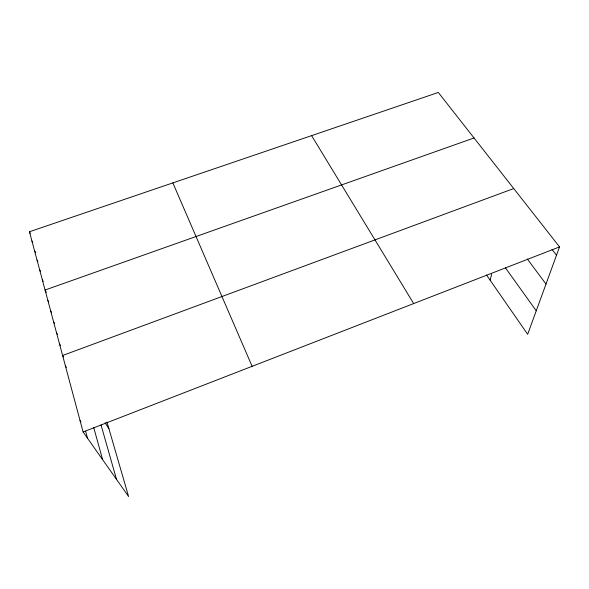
<?xml version="1.0" encoding="UTF-8"?>
<svg xmlns="http://www.w3.org/2000/svg" width="589" height="589" viewBox="0 0 589 589"><rect width="100%" height="100%" fill="white"/><g stroke="black" fill="none" stroke-linecap="round" stroke-linejoin="round"><path stroke-width="0.88" d="M490.129 280.209L491.675 274.216M106.962 421.989L128.601 496.542L83.108 431.965L29.45 231.757L438.312 92.458L559.55 246.909L527.67 334.302L486.485 274.953M83.108 431.965L559.55 246.909M513.741 188.554L62.611 355.491L63.502 356.897M474.042 137.973L45.066 290.031L46.398 292.299M552.011 249.427L556.517 255.236M527.317 258.969L545.996 284.053M505.443 267.848L536.24 310.801M80.008 420.413L80.995 421.827M65.379 365.813L66.366 367.359M105.092 422.733L108.95 428.844M59.541 344.028L60.431 345.456M56.529 332.792L57.42 334.235M311.61 135.625L413.677 303.571M53.577 321.778L54.468 323.243M50.683 310.985L51.574 312.472M47.849 300.405L48.74 301.907M42.342 279.849L43.225 281.38M39.662 269.865L40.553 271.411M37.041 260.066L37.924 261.626M34.464 250.458L35.789 252.806M31.931 241.019L32.815 242.602M29.45 231.757L30.334 233.347M172.857 182.899L252.114 366.321M101.021 424.927L116.526 479.402M93.658 427.356L102.641 459.692M85.611 431.185L87.511 438.216"/></g></svg>
